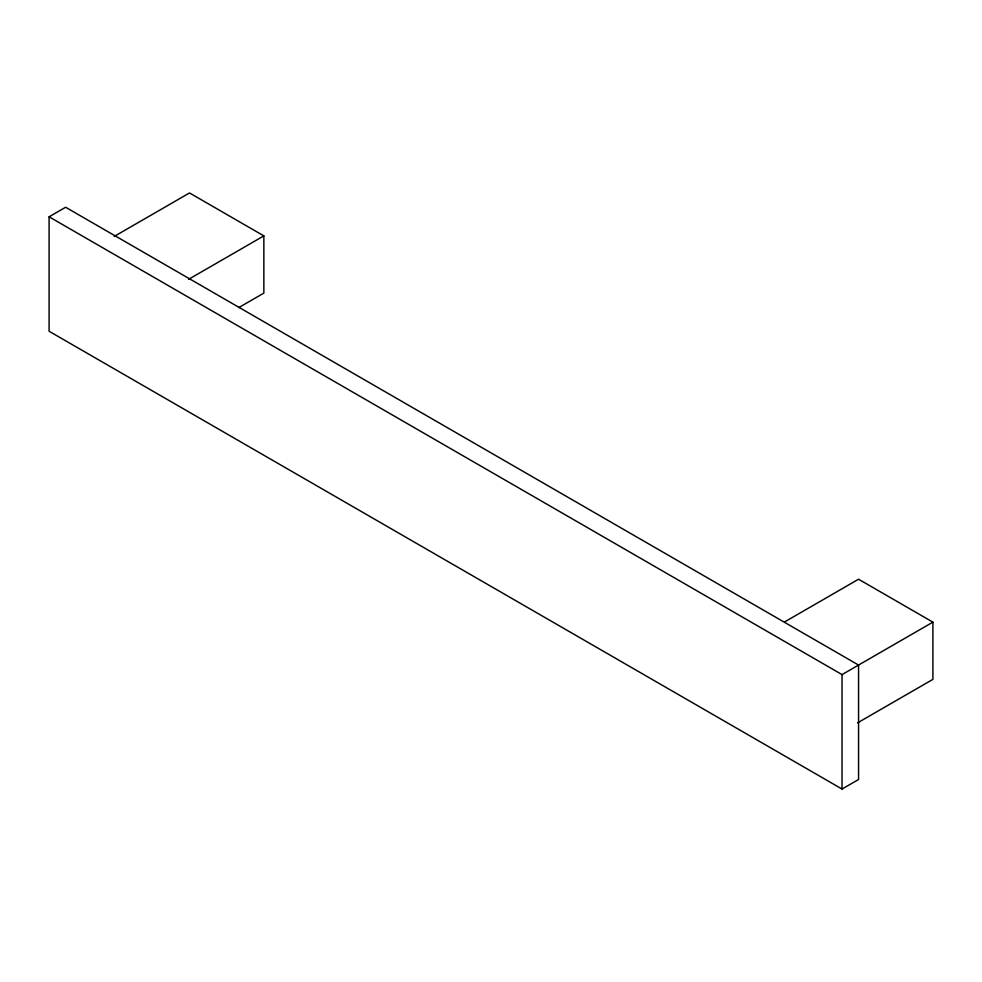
<?xml version="1.0" encoding="UTF-8"?>
<svg xmlns="http://www.w3.org/2000/svg" width="982" height="982" viewBox="0 0 982 982"><rect width="100%" height="100%" fill="white"/><g stroke="black" fill="none" stroke-linecap="round" stroke-linejoin="round"><path stroke-width="1.47" d="M49.1 216.801L65.622 207.263L858.563 665.059L858.563 779.512L842.04 789.049L49.1 331.253L49.1 216.801L842.04 674.597L932.9 622.146L932.9 679.372L857.568 722.862M114.182 236.441L189.514 192.951L263.851 235.876L263.851 293.102L238.749 307.599M188.532 279.367L263.851 235.876M784.557 621.95L858.563 579.22L932.9 622.146M842.04 674.597L842.04 789.049"/></g></svg>
